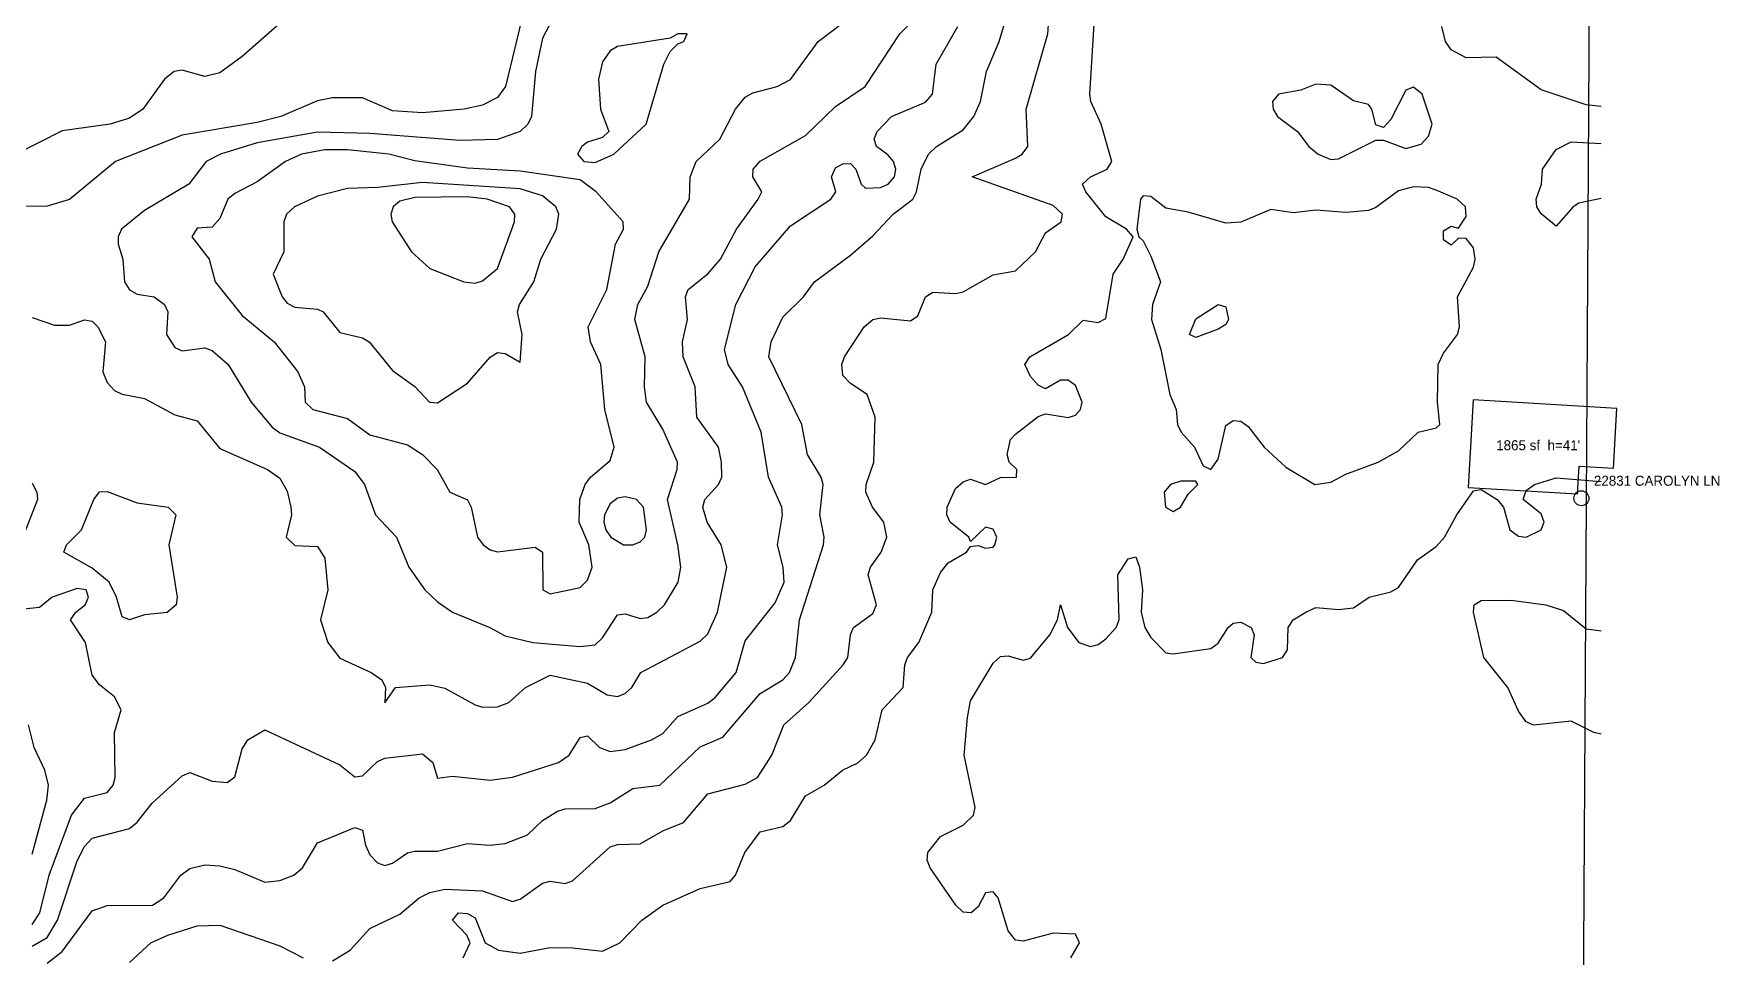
# Model space of a CAD drawing. Extents: x 425119 to 428731, y 1576976 to 1581037.
# Drawn here: x 428046 to 428720, y 1580146 to 1580515 of the extents above; entities that cross this region are included whole.
import ezdxf
from ezdxf.enums import TextEntityAlignment as Align

# ---------------------------------------------------------------- set-up
doc = ezdxf.new("R2010")
doc.units = 21
doc.header["$MEASUREMENT"] = 0
for name, color, linetype in [('A-BLDG-ANNO', 1, 'Continuous'), ('A-BLDG-FTPT', 1, 'Continuous'), ('C-TOPO-MAJR', 3, 'Continuous'), ('C-TOPO-MINR', 8, 'Continuous'), ('G-ANNO-ADDR', 2, 'Continuous'), ('G-ANNO-AOI', 6, 'Continuous')]:
    doc.layers.add(name, color=color, linetype=linetype)

msp = doc.modelspace()

# ---------------------------------------------------------------- linework, layer by layer
at = {"layer": 'A-BLDG-FTPT', "elevation": 81.46}
msp.add_lwpolyline([(428621.36, 1580368.32), (428619.29, 1580333.32), (428663.01, 1580330.77), (428663.69, 1580341.86), (428677.41, 1580341.08), (428678.8, 1580364.96)], close=True, dxfattribs=at)
at = {"layer": 'C-TOPO-MAJR'}
for points, elevation in [([(428144.5, 1580518.73), (428129.48, 1580505.5), (428120.5, 1580498.94), (428114.5, 1580497.46), (428105.5, 1580500.09), (428102.25, 1580499.5), (428098.44, 1580496.5), (428089.83, 1580484.5), (428084.5, 1580480.93), (428076.66, 1580478.5), (428057.5, 1580475.84), (428039.19, 1580466.5)], 85), ([(428045.5, 1580150.12), (428051.5, 1580153.65), (428055.72, 1580160.5), (428063.5, 1580184.3), (428066.5, 1580189.95), (428069.5, 1580193.24), (428084.5, 1580197.18), (428087.5, 1580199.63), (428093.5, 1580207.21), (428105.5, 1580218.15), (428108.5, 1580219.51), (428117.5, 1580216.02), (428123.5, 1580215.48), (428126.5, 1580217.85), (428129.5, 1580229), (428131.72, 1580232.5), (428138.5, 1580236.54), (428168.5, 1580222.57), (428174.5, 1580217.84), (428177.5, 1580218.25), (428183.5, 1580223.92), (428186.5, 1580225.26), (428201.5, 1580226.93), (428205.65, 1580223.5), (428207.5, 1580217.25), (428213.5, 1580218.11), (428228.5, 1580216.45), (428237.5, 1580217.71), (428255.89, 1580223.5), (428260.13, 1580226.5), (428264.5, 1580233.54), (428267.5, 1580234.11), (428272.31, 1580229.5), (428276.5, 1580227.87), (428282.5, 1580228.7), (428293.04, 1580232.5), (428297.5, 1580235.11), (428303.5, 1580241.84), (428315.5, 1580247.21), (428318.5, 1580249.45), (428326.81, 1580259.5), (428330.5, 1580272.11), (428342.5, 1580287.27), (428346.03, 1580295.5), (428345.6, 1580301.5), (428343.43, 1580310.5), (428345.41, 1580322.5), (428345.15, 1580325.5), (428339.82, 1580337.5), (428336.84, 1580355.5), (428329.35, 1580373.5), (428323.6, 1580382.5), (428322.17, 1580388.5), (428326.68, 1580406.5), (428334.5, 1580421.5), (428348.5, 1580437.87), (428364.62, 1580448.5), (428366.62, 1580451.5), (428364.99, 1580457.5), (428366.5, 1580461.08), (428369.5, 1580462.69), (428372.5, 1580462.81), (428374.64, 1580460.5), (428376.82, 1580454.5), (428378.5, 1580452.86), (428384.5, 1580453.21), (428387.57, 1580454.5), (428390.08, 1580457.5), (428390.65, 1580460.5), (428389.7, 1580463.5), (428387.5, 1580466.27), (428382.91, 1580469.5), (428381.95, 1580472.5), (428383.22, 1580475.5), (428388.9, 1580481.5), (428402.5, 1580487.26), (428405.27, 1580490.5), (428406.75, 1580502.5), (428415.47, 1580517.5)], 85), ([(428045.5, 1580335.14), (428047.48, 1580331.5), (428047.67, 1580328.5), (428042.5, 1580315.22)], 85), ([(428672.5, 1580234.79), (428669.5, 1580235.44), (428660.5, 1580240.06), (428645.5, 1580238.4), (428642.5, 1580239.78), (428639.5, 1580244.07), (428635.2, 1580253.5), (428625.6, 1580265.5), (428621.48, 1580283.5), (428621.69, 1580286.5), (428624.5, 1580288.28), (428636.5, 1580288.39), (428650.42, 1580286.5), (428657.5, 1580284.16), (428666.5, 1580276.84), (428672.5, 1580276.14)], 80)]:
    msp.add_lwpolyline(points, dxfattribs=dict(at, elevation=elevation))
for points, elevation in [([(428218.04, 1580415.5), (428222.5, 1580415.01), (428225.5, 1580415.89), (428231.5, 1580420.8), (428238.24, 1580439.5), (428238.46, 1580442.5), (428236.28, 1580445.5), (428227.4, 1580448.5), (428219.5, 1580449.4), (428198.5, 1580449.19), (428192.5, 1580447.78), (428189.86, 1580445.5), (428188.82, 1580442.5), (428189.41, 1580439.5), (428197.11, 1580427.5), (428204.5, 1580420.83), (428218.04, 1580415.5)], 90), ([(428084.5, 1580280.49), (428081.5, 1580281.65), (428079.22, 1580289.5), (428076.28, 1580295.5), (428069.5, 1580301.18), (428058.2, 1580307.5), (428059.22, 1580310.5), (428065.3, 1580316.5), (428070.15, 1580328.5), (428072.5, 1580331.61), (428075.5, 1580331.78), (428087.5, 1580327.23), (428099.85, 1580325.5), (428103, 1580322.5), (428100.15, 1580310.5), (428103.46, 1580289.5), (428103.08, 1580286.5), (428099.5, 1580283.46), (428090.5, 1580282.48), (428084.5, 1580280.49)], 85)]:
    msp.add_lwpolyline(points, close=True, dxfattribs=dict(at, elevation=elevation))
at = {"layer": 'C-TOPO-MINR'}
for points, elevation in [([(428051.5, 1580143.4), (428057.5, 1580147.97), (428069.5, 1580164.23), (428075.5, 1580166.37), (428093.65, 1580166.5), (428098.14, 1580169.5), (428105.02, 1580178.5), (428108.5, 1580181.22), (428114.5, 1580182.64), (428120.5, 1580182.18), (428126.5, 1580180.75), (428138.5, 1580175.7), (428144.5, 1580176.33), (428150.07, 1580178.5), (428153.51, 1580181.5), (428159.5, 1580191.39), (428174.5, 1580197.53), (428177.6, 1580196.5), (428178.71, 1580190.5), (428180.5, 1580186.62), (428183.5, 1580183.43), (428186.5, 1580182.36), (428189.5, 1580183.34), (428195.5, 1580187.39), (428198.5, 1580188.16), (428207.5, 1580188.15), (428219.5, 1580191.15), (428228.5, 1580190.53), (428234.5, 1580191.19), (428243.5, 1580194.68), (428249.5, 1580200.35), (428255.5, 1580204.09), (428258.5, 1580204.97), (428270.5, 1580205.18), (428276.5, 1580207.4), (428285.5, 1580213.08), (428296.34, 1580214.5), (428312.5, 1580229.75), (428321.5, 1580233.66), (428336.5, 1580251.08), (428345.52, 1580256.5), (428348.22, 1580259.5), (428350.61, 1580265.5), (428352.19, 1580280.5), (428361.71, 1580310.5), (428362.03, 1580313.5), (428360.24, 1580322.5), (428361.58, 1580334.5), (428360.86, 1580337.5), (428355.41, 1580346.5), (428353.09, 1580358.5), (428339.96, 1580385.5), (428340.78, 1580391.5), (428345.5, 1580401.39), (428353.7, 1580409.5), (428358.2, 1580415.5), (428372.5, 1580426.19), (428381.5, 1580433.82), (428389.59, 1580442.5), (428397.48, 1580448.5), (428398.97, 1580451.5), (428400.75, 1580460.5), (428403.67, 1580466.5), (428406.88, 1580469.5), (428417.5, 1580476.21), (428421.84, 1580481.5), (428424.53, 1580487.5), (428426.94, 1580499.5), (428431.99, 1580511.5), (428440.85, 1580541.5)], 84), ([(428261.28, 1580535.5), (428249.5, 1580512.86), (428246.68, 1580499.5), (428245.08, 1580481.5), (428243.6, 1580478.5), (428240.5, 1580475.55), (428231.5, 1580472.39), (428216.5, 1580472.01), (428180.5, 1580474.69), (428159.5, 1580475.25), (428135.5, 1580470.99), (428120.74, 1580466.5), (428115.07, 1580463.5), (428108.09, 1580454.5), (428090.5, 1580444.04), (428081.25, 1580436.5), (428079.92, 1580433.5), (428079.93, 1580430.5), (428081.84, 1580424.5), (428082.49, 1580415.5), (428084.5, 1580412.31), (428087.5, 1580410.55), (428094.25, 1580409.5), (428098.42, 1580406.5), (428099.8, 1580403.5), (428099.22, 1580394.5), (428102.5, 1580389.31), (428105.5, 1580387.92), (428114.5, 1580389.08), (428117.5, 1580388.12), (428123.81, 1580382.5), (428133.1, 1580367.5), (428141.5, 1580357.39), (428144.5, 1580355.23), (428160.35, 1580349.5), (428174.5, 1580339.8), (428178.41, 1580334.5), (428182.69, 1580322.5), (428191.16, 1580313.5), (428196.02, 1580301.5), (428202.43, 1580292.5), (428207.5, 1580287.63), (428213.5, 1580283.5), (428228.48, 1580277.5), (428234.5, 1580274.13), (428245.55, 1580271.5), (428245.55, 1580271.5), (428264.5, 1580269.8), (428270.5, 1580270.57), (428273.5, 1580273.28), (428279.5, 1580282.55), (428282.5, 1580282.86), (428288.5, 1580280.97), (428291.5, 1580281.4), (428295.19, 1580283.5), (428298.2, 1580286.5), (428303.7, 1580295.5), (428304.72, 1580301.5), (428303.57, 1580310.5), (428299.47, 1580328.5), (428303.31, 1580340.5), (428303.39, 1580343.5), (428297.5, 1580356.69), (428291, 1580367.5), (428290.2, 1580373.5), (428290.54, 1580385.5), (428286.4, 1580400.5), (428287.61, 1580406.5), (428291.5, 1580413.71), (428295.9, 1580427.5), (428308.24, 1580448.5), (428308.53, 1580457.5), (428310.92, 1580463.5), (428320.33, 1580472.5), (428326.57, 1580484.5), (428330.5, 1580489.24), (428333.5, 1580490.96), (428343.22, 1580493.5), (428348.5, 1580496.29), (428359.6, 1580511.5), (428375.49, 1580523.5)], 87), ([(428165.5, 1580144.35), (428172.56, 1580148.5), (428180.5, 1580157.2), (428192.5, 1580162.92), (428200.22, 1580169.5), (428204.5, 1580171.65), (428210.5, 1580172.97), (428225.5, 1580172.25), (428237.5, 1580168.04), (428240.5, 1580168.88), (428249.5, 1580175.29), (428252.5, 1580176.12), (428258.5, 1580175.23), (428261.5, 1580176.29), (428276.5, 1580189.77), (428279.5, 1580190.82), (428288.5, 1580191.06), (428297.5, 1580196.27), (428305.83, 1580199.5), (428315.5, 1580210.97), (428330.5, 1580214.82), (428335.33, 1580217.5), (428341.04, 1580226.5), (428345.94, 1580238.5), (428355.94, 1580247.5), (428369.65, 1580262.5), (428371.48, 1580265.5), (428372.5, 1580274.5), (428373.74, 1580277.5), (428381.5, 1580283.09), (428382.92, 1580286.5), (428379.65, 1580298.5), (428380.5, 1580301.5), (428384.85, 1580307.5), (428387.06, 1580313.5), (428385.88, 1580319.5), (428381.37, 1580325.5), (428378.71, 1580331.5), (428378.77, 1580334.5), (428381.92, 1580343.5), (428382.37, 1580361.5), (428379.26, 1580370.5), (428372.5, 1580374.83), (428369.5, 1580378.09), (428369.08, 1580382.5), (428370.12, 1580385.5), (428377.94, 1580397.5), (428381.5, 1580400.41), (428384.5, 1580401.1), (428396.5, 1580399.96), (428399.5, 1580401.9), (428402.48, 1580409.5), (428405.5, 1580411.37), (428414.5, 1580410.85), (428417.5, 1580411.54), (428429.5, 1580418.26), (428438.5, 1580419.95), (428446.49, 1580427.5), (428450.5, 1580435.02), (428456.65, 1580439.5), (428457.26, 1580442.5), (428453.5, 1580445.98), (428421.18, 1580457.5), (428438.5, 1580464.92), (428441.16, 1580466.5), (428443.37, 1580469.5), (428442.79, 1580484.5), (428451.44, 1580514.5), (428453.12, 1580538.5)], 83), ([(428045.5, 1580401.21), (428054.5, 1580398.21), (428060.5, 1580398.2), (428066.5, 1580400.33), (428069.5, 1580399.81), (428071.84, 1580397.5), (428074.79, 1580391.5), (428073.77, 1580379.5), (428075.5, 1580375.32), (428078.5, 1580372.04), (428081.5, 1580370.62), (428090.5, 1580368.9), (428102.5, 1580362.35), (428111.5, 1580360.01), (428120.5, 1580348.97), (428139.65, 1580340.5), (428144.5, 1580337.05), (428147.5, 1580331.93), (428148.88, 1580325.5), (428149.18, 1580322.5), (428147.03, 1580313.5), (428150.5, 1580310.21), (428159.5, 1580309.76), (428162.5, 1580305.18), (428163.65, 1580292.5), (428160.79, 1580280.5), (428163.72, 1580271.5), (428168.5, 1580265.24), (428181, 1580259.5), (428185.31, 1580256.5), (428186.68, 1580253.5), (428186.5, 1580247.34), (428190.69, 1580253.5), (428204.5, 1580254.56), (428210.5, 1580253.16), (428222.5, 1580246.49), (428225.5, 1580245.56), (428231.5, 1580245.77), (428235.99, 1580247.5), (428242.64, 1580253.5), (428252.5, 1580258.43), (428267.5, 1580255.17), (428275.28, 1580250.5), (428279.5, 1580249.84), (428282.5, 1580251.03), (428285.19, 1580253.5), (428288.73, 1580259.5), (428312.5, 1580272.04), (428315.5, 1580274.88), (428319.39, 1580283.5), (428323.17, 1580301.5), (428320.91, 1580310.5), (428315.31, 1580319.5), (428313.58, 1580325.5), (428314.29, 1580328.5), (428319.78, 1580334.5), (428321.11, 1580337.5), (428321.05, 1580343.5), (428319.8, 1580349.5), (428311.14, 1580361.5), (428310.44, 1580373.5), (428305.69, 1580385.5), (428305.47, 1580391.5), (428307.47, 1580400.5), (428306.56, 1580409.5), (428307.73, 1580412.5), (428315.5, 1580418.7), (428320.58, 1580424.5), (428326.96, 1580436.5), (428335.63, 1580448.5), (428337.08, 1580451.5), (428333.56, 1580457.5), (428333.67, 1580460.5), (428336.5, 1580463.66), (428354.5, 1580474.01), (428366.5, 1580485.47), (428378.41, 1580493.5), (428392.24, 1580514.5), (428403.98, 1580526.5)], 86), ([(428241.26, 1580520.5), (428234.62, 1580493.5), (428231.5, 1580489.18), (428225.5, 1580486.08), (428218.2, 1580484.5), (428201.5, 1580483.01), (428189.5, 1580483.86), (428177.5, 1580489.05), (428165.5, 1580489.02), (428159.5, 1580487.78), (428144.87, 1580481.5), (428135.5, 1580479.16), (428105.5, 1580474.08), (428078.83, 1580463.5), (428060.5, 1580448.42), (428051.5, 1580445.72), (428042.5, 1580445.6)], 86), ([(428217.77, 1580145.5), (428220.57, 1580151.5), (428219.23, 1580154.5), (428213.57, 1580160.5), (428215.9, 1580163.5), (428219.5, 1580163.22), (428222.5, 1580161.44), (428226.51, 1580151.5), (428231.94, 1580148.5), (428240.5, 1580147.39), (428252.5, 1580149.62), (428261.5, 1580149.55), (428273.5, 1580148.16), (428280.34, 1580151.5), (428289.19, 1580160.5), (428297.5, 1580166.49), (428312.5, 1580173.18), (428324.5, 1580176.04), (428326.65, 1580178.5), (428330.35, 1580187.5), (428336.5, 1580195.87), (428345.5, 1580197.99), (428348.5, 1580200.39), (428354.5, 1580210.23), (428361.98, 1580214.5), (428369.33, 1580220.5), (428375.5, 1580223.43), (428378.89, 1580226.5), (428382.42, 1580232.5), (428385.18, 1580244.5), (428393.6, 1580253.5), (428394.28, 1580262.5), (428395.35, 1580265.5), (428399.82, 1580271.5), (428405.08, 1580283.5), (428405.5, 1580292.5), (428408.5, 1580299.43), (428411.5, 1580303.2), (428418.92, 1580307.5), (428420.5, 1580309.83), (428423.5, 1580310.24), (428426.5, 1580309.17), (428429.5, 1580309.55), (428430.25, 1580310.5), (428430.95, 1580313.5), (428429.5, 1580316.73), (428426.5, 1580317.47), (428420.5, 1580311.72), (428419.82, 1580313.5), (428412.37, 1580319.5), (428411.09, 1580322.5), (428411.18, 1580325.5), (428414.5, 1580332.95), (428417.5, 1580335.63), (428420.5, 1580336.65), (428426.5, 1580334.55), (428432.5, 1580337.39), (428438.93, 1580337.5), (428439.06, 1580340.5), (428435.99, 1580343.5), (428435.17, 1580346.5), (428436.5, 1580352.5), (428438.5, 1580354.63), (428447.5, 1580361.67), (428450.5, 1580362.84), (428459.5, 1580361.34), (428462.5, 1580362.21), (428464.45, 1580364.5), (428465.13, 1580367.5), (428462.5, 1580374.08), (428459.5, 1580376.21), (428456.5, 1580376.18), (428450.5, 1580372.7), (428447.5, 1580374.2), (428444.5, 1580377.75), (428442.23, 1580382.5), (428444.18, 1580385.5), (428459.62, 1580394.5), (428465.5, 1580400.15), (428471.5, 1580399.25), (428474.5, 1580400.81), (428477.43, 1580418.5), (428481.49, 1580424.5), (428485.43, 1580433.5), (428482.83, 1580436.5), (428474.5, 1580441.49), (428466.58, 1580451.5), (428465.19, 1580454.5), (428468.5, 1580457.4), (428475.16, 1580460.5), (428477, 1580463.5), (428472.72, 1580478.5), (428468.59, 1580487.5), (428468.12, 1580490.5), (428470.04, 1580520.5)], 82), ([(428672.5, 1580485.51), (428666.5, 1580486.21), (428648.5, 1580492.25), (428630.5, 1580505.25), (428618.5, 1580504.98), (428612.5, 1580508.18), (428610.24, 1580511.5), (428608.81, 1580517.5)], 81), ([(428672.5, 1580448.8), (428663.5, 1580446.98), (428661.24, 1580445.5), (428654.5, 1580437.67), (428648.5, 1580442.62), (428646.84, 1580445.5), (428646.53, 1580448.5), (428648.58, 1580454.5), (428649.02, 1580460.5), (428654.5, 1580468.33), (428660.5, 1580471.48), (428672.5, 1580470.78)], 81), ([(428460.57, 1580145.5), (428463.98, 1580151.5), (428462.5, 1580154.89), (428453.5, 1580155.3), (428441.5, 1580152.18), (428438.5, 1580152.51), (428435.5, 1580156.23), (428431.53, 1580169.5), (428429.5, 1580171.84), (428426.5, 1580171.5), (428423.5, 1580165.81), (428420.75, 1580163.5), (428417.5, 1580163.74), (428414.69, 1580166.5), (428404.35, 1580181.5), (428403.18, 1580184.5), (428403.44, 1580187.5), (428408.5, 1580194.01), (428417.5, 1580198.46), (428421.63, 1580202.5), (428422.3, 1580205.5), (428418, 1580226.5), (428419.27, 1580241.5), (428420.5, 1580248.2), (428429.5, 1580263.25), (428432.5, 1580265.89), (428435.5, 1580266.17), (428441.5, 1580264.36), (428444.5, 1580265.14), (428452.13, 1580274.5), (428455.19, 1580280.5), (428456.5, 1580286.48), (428459.24, 1580277.5), (428463.75, 1580271.5), (428468.5, 1580269.81), (428471.5, 1580270.66), (428474.5, 1580272.89), (428478.65, 1580277.5), (428479.92, 1580280.5), (428479.35, 1580298.5), (428483.5, 1580304.91), (428486.5, 1580305.63), (428488.04, 1580301.5), (428489.16, 1580292.5), (428488.66, 1580283.5), (428490.13, 1580277.5), (428492.5, 1580273.47), (428498.5, 1580267.31), (428501.5, 1580266.95), (428516.5, 1580268.99), (428519.5, 1580271.12), (428523.4, 1580277.5), (428525.5, 1580279.21), (428528.5, 1580279.54), (428532.64, 1580277.5), (428533.79, 1580274.5), (428532.46, 1580265.5), (428534.5, 1580263.54), (428537.5, 1580263.08), (428545.1, 1580265.5), (428547.1, 1580268.5), (428547.4, 1580277.5), (428549.43, 1580280.5), (428554.43, 1580283.5), (428558.5, 1580285.43), (428567.5, 1580284.56), (428573.5, 1580285.34), (428579.78, 1580289.5), (428588.5, 1580291.74), (428591.5, 1580293.41), (428599.1, 1580304.5), (428606.5, 1580309.77), (428609.89, 1580313.5), (428614.83, 1580322.5), (428621.5, 1580331.96), (428624.5, 1580332.49), (428630.96, 1580328.5), (428633.47, 1580325.5), (428635.98, 1580316.5), (428639.5, 1580313.88), (428642.5, 1580313.5), (428648.5, 1580316.41), (428649.75, 1580319.5), (428648.5, 1580322.78), (428641.35, 1580328.5), (428642.5, 1580332.15), (428645.83, 1580334.5), (428654.5, 1580337.22), (428672.5, 1580335.75)], 81), ([(428045.5, 1580158.83), (428048.59, 1580163.5), (428052.38, 1580178.5), (428061.24, 1580202.5), (428066.5, 1580209.23), (428075.57, 1580211.5), (428077.86, 1580214.5), (428078.69, 1580217.5), (428078.4, 1580235.5), (428081.06, 1580244.5), (428078.5, 1580249.74), (428072.5, 1580254.6), (428069.5, 1580258.43), (428066.86, 1580271.5), (428060.9, 1580280.5), (428062.95, 1580283.5), (428066.67, 1580286.5), (428068.12, 1580289.5), (428067.1, 1580292.5), (428063.5, 1580292.99), (428053.51, 1580289.5), (428048.5, 1580285.47), (428039.5, 1580284.45)], 86), ([(428045.5, 1580186.96), (428051.39, 1580208.5), (428052.03, 1580214.5), (428050.66, 1580220.5), (428046.39, 1580229.5), (428044.09, 1580238.5)], 87), ([(428084.5, 1580143.64), (428093.02, 1580151.5), (428099.77, 1580154.5), (428111.5, 1580158.25), (428120.5, 1580158.49), (428144.5, 1580150.24), (428153.8, 1580145.5)], 83)]:
    msp.add_lwpolyline(points, dxfattribs=dict(at, elevation=elevation))
for points, elevation in [([(428266.02, 1580463.5), (428270.5, 1580463.22), (428277.95, 1580466.5), (428290.89, 1580478.5), (428297.99, 1580502.5), (428300.5, 1580507.45), (428303.5, 1580510.52), (428305.9, 1580511.5), (428307.23, 1580514.5), (428303.5, 1580514.53), (428300.5, 1580512.84), (428279.5, 1580509.53), (428276.5, 1580507.81), (428273.5, 1580503.36), (428271.91, 1580496.5), (428272.66, 1580484.5), (428275.96, 1580475.5), (428273.5, 1580473.2), (428267.5, 1580471.25), (428265.15, 1580469.5), (428263.46, 1580466.5), (428266.02, 1580463.5)], 88), ([(428559.36, 1580466.5), (428564.5, 1580464.38), (428567.5, 1580464.67), (428582.5, 1580472.11), (428585.5, 1580472.11), (428594.5, 1580468.73), (428600.5, 1580470.53), (428603.5, 1580473.71), (428605, 1580478.5), (428601.01, 1580490.5), (428597.5, 1580493.26), (428594.5, 1580491.99), (428588.5, 1580480.29), (428585.5, 1580477.12), (428582.5, 1580478.22), (428580.9, 1580484.5), (428579.5, 1580486.28), (428573.5, 1580487.81), (428564.5, 1580494.02), (428558.5, 1580494.51), (428552.5, 1580492.08), (428543.5, 1580490.52), (428541.13, 1580487.5), (428541.42, 1580484.5), (428543.19, 1580481.5), (428551.11, 1580475.5), (428555.71, 1580469.5), (428559.36, 1580466.5)], 82), ([(428249.55, 1580292.5), (428252.5, 1580290.86), (428264.5, 1580293.38), (428267.5, 1580296.39), (428269.25, 1580301.5), (428267.92, 1580310.5), (428264.1, 1580319.5), (428264.43, 1580328.5), (428266.51, 1580334.5), (428268.61, 1580337.5), (428276.5, 1580344.08), (428278.1, 1580349.5), (428274.31, 1580364.5), (428272.82, 1580382.5), (428268.63, 1580391.5), (428267.75, 1580397.5), (428275.12, 1580412.5), (428278.64, 1580430.5), (428281.83, 1580436.5), (428281.68, 1580439.5), (428270.9, 1580451.5), (428264.5, 1580456.28), (428240.5, 1580459.73), (428219.5, 1580460.87), (428198.5, 1580463.88), (428188.04, 1580466.5), (428171.5, 1580468.24), (428162.5, 1580468.24), (428153.14, 1580466.5), (428146.75, 1580463.5), (428135.5, 1580455.49), (428126.5, 1580450.75), (428123.73, 1580448.5), (428120.5, 1580440.77), (428117.5, 1580437.28), (428111.5, 1580436.93), (428109.41, 1580433.5), (428116.23, 1580424.5), (428118.63, 1580415.5), (428129.5, 1580402.01), (428142.29, 1580391.5), (428151.75, 1580379.5), (428154.4, 1580373.5), (428154.62, 1580367.5), (428157.73, 1580364.5), (428171.5, 1580360.94), (428180.5, 1580354.44), (428195.5, 1580350.41), (428201.58, 1580346.5), (428207.35, 1580340.5), (428212.42, 1580331.5), (428219.5, 1580328.48), (428221.03, 1580325.5), (428223.52, 1580313.5), (428225.74, 1580310.5), (428228.5, 1580308.44), (428231.5, 1580307.63), (428246.5, 1580309.47), (428249.5, 1580307.59), (428249.55, 1580292.5)], 88), ([(428204.28, 1580367.5), (428207.5, 1580367.12), (428219.5, 1580375.09), (428228.5, 1580385.37), (428231.5, 1580387.23), (428234.5, 1580386.83), (428240.5, 1580383.47), (428241.33, 1580394.5), (428239.43, 1580403.5), (428240.3, 1580406.5), (428245.94, 1580415.5), (428248.84, 1580424.5), (428255.03, 1580436.5), (428256.05, 1580442.5), (428254.79, 1580445.5), (428249.5, 1580449.88), (428240.5, 1580452.66), (428201.5, 1580455.22), (428183.5, 1580453.12), (428171.5, 1580452.83), (428159.5, 1580449.68), (428150.34, 1580445.5), (428147.24, 1580442.5), (428146.16, 1580439.5), (428146.17, 1580427.5), (428141.87, 1580418.5), (428145.46, 1580409.5), (428147.5, 1580406.93), (428150.5, 1580405.32), (428159.5, 1580404.61), (428161.85, 1580403.5), (428168.5, 1580395.22), (428177.5, 1580393.1), (428180.2, 1580391.5), (428189.5, 1580380.04), (428198.5, 1580373.69), (428204.28, 1580367.5)], 89), ([(428558.05, 1580334.5), (428564.5, 1580335.46), (428570.5, 1580338.73), (428583.43, 1580343.5), (428591.5, 1580348.05), (428599.36, 1580355.5), (428606.5, 1580357.23), (428608, 1580358.5), (428607.04, 1580367.5), (428607.33, 1580382.5), (428609.5, 1580387.01), (428615.07, 1580394.5), (428615.88, 1580397.5), (428615.02, 1580409.5), (428621.5, 1580421.4), (428622.12, 1580424.5), (428621.5, 1580429.03), (428618.5, 1580432.85), (428615.5, 1580432.98), (428612.5, 1580430.13), (428609.5, 1580432.25), (428609.5, 1580435.93), (428612.5, 1580437.69), (428615.5, 1580436.88), (428618.5, 1580441.63), (428618.27, 1580445.5), (428614.94, 1580448.5), (428606.5, 1580452.08), (428603.5, 1580453.17), (428597.5, 1580453.51), (428591.5, 1580451.83), (428582.5, 1580445.17), (428579.5, 1580443.98), (428570.5, 1580443.16), (428558.5, 1580444.12), (428549.5, 1580443.1), (428540.5, 1580444.42), (428528.5, 1580439.32), (428522.5, 1580438.9), (428507.5, 1580443.32), (428498.5, 1580444.86), (428492.5, 1580449.56), (428489.5, 1580449.86), (428488.47, 1580448.5), (428486.97, 1580436.5), (428487.7, 1580433.5), (428489.5, 1580431.92), (428492.5, 1580425.81), (428496.46, 1580415.5), (428493.23, 1580406.5), (428492.87, 1580400.5), (428496.58, 1580388.5), (428500.1, 1580370.5), (428502.65, 1580364.5), (428503.18, 1580358.5), (428504.61, 1580355.5), (428509.98, 1580349.5), (428513.5, 1580342.04), (428516.5, 1580340.6), (428519.5, 1580344.68), (428522.5, 1580358.12), (428525.5, 1580360.12), (428528.5, 1580359.87), (428531.5, 1580357.74), (428537.85, 1580349.5), (428546.5, 1580341.44), (428558.05, 1580334.5)], 82), ([(428510.5, 1580393.29), (428508.05, 1580394.5), (428510.5, 1580400.7), (428519.5, 1580406.39), (428522.5, 1580405.48), (428523.56, 1580400.5), (428522.5, 1580398.51), (428519.5, 1580396.55), (428510.5, 1580393.29)], 82), ([(428498.37, 1580325.5), (428501.5, 1580323.82), (428504.44, 1580325.5), (428507.5, 1580330.7), (428511.29, 1580334.5), (428510.5, 1580335.84), (428504.5, 1580335.92), (428500.43, 1580334.5), (428497.88, 1580331.5), (428498.37, 1580325.5)], 82), ([(428281.82, 1580310.5), (428285.5, 1580310.45), (428288.5, 1580311.63), (428290.4, 1580313.5), (428291.03, 1580316.5), (428289.89, 1580325.5), (428286.99, 1580328.5), (428282.5, 1580329.59), (428279.5, 1580329.04), (428276.5, 1580326.83), (428274.23, 1580322.5), (428274.04, 1580319.5), (428274.72, 1580316.5), (428276.79, 1580313.5), (428281.82, 1580310.5)], 88)]:
    msp.add_lwpolyline(points, close=True, dxfattribs=dict(at, elevation=elevation))
at = {"layer": 'G-ANNO-ADDR'}
msp.add_circle((428664.58, 1580329.05), 3, dxfattribs=at)
at = {"layer": 'G-ANNO-AOI'}
msp.add_lwpolyline([(428646.7, 1576976.16), (428670.47, 1580975.86), (425143.3, 1580996.99), (425119.16, 1576997.28), (428646.7, 1576976.16)], close=True, dxfattribs=at)

# ---------------------------------------------------------------- texts
at = {"layer": 'A-BLDG-ANNO'}
msp.add_text("1865 sf  h=41'", height=4, dxfattribs=at).set_placement((428647.32, 1580350.23), align=Align.MIDDLE_CENTER)
at = {"layer": 'G-ANNO-ADDR'}
msp.add_text('22831 CAROLYN LN', height=4, dxfattribs=at).set_placement((428669.58, 1580334.05))

doc.saveas('drawing.dxf')
